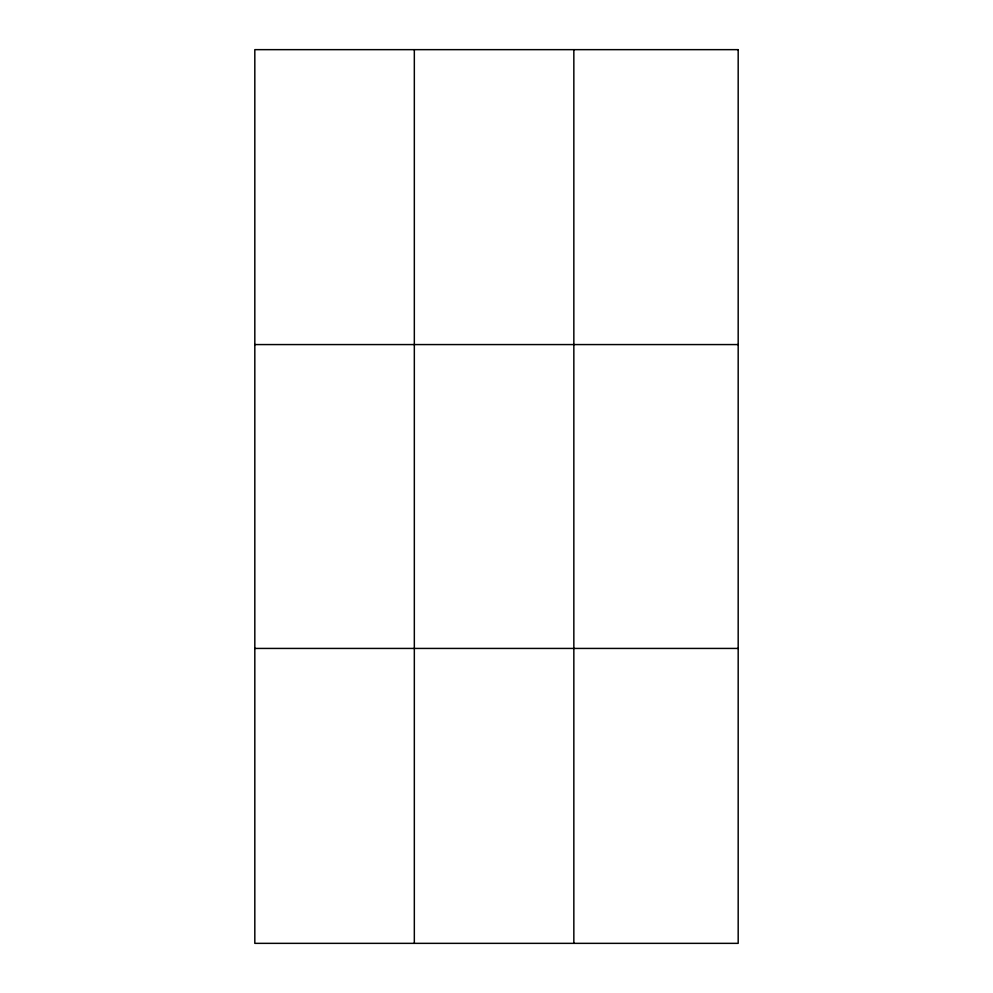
<?xml version="1.0" encoding="UTF-8"?>
<svg xmlns="http://www.w3.org/2000/svg" width="993" height="993" viewBox="0 0 993 993"><rect width="100%" height="100%" fill="white"/><g stroke="black" fill="none" stroke-linecap="round" stroke-linejoin="round"><path stroke-width="1.49" d="M573.842 943.35L573.842 49.65M254.816 344.571L738.184 344.571M254.816 648.429L738.184 648.429M414.329 49.65L414.329 943.35M738.184 49.65L738.184 943.35L254.816 943.35L254.816 49.65L738.184 49.65"/></g></svg>
